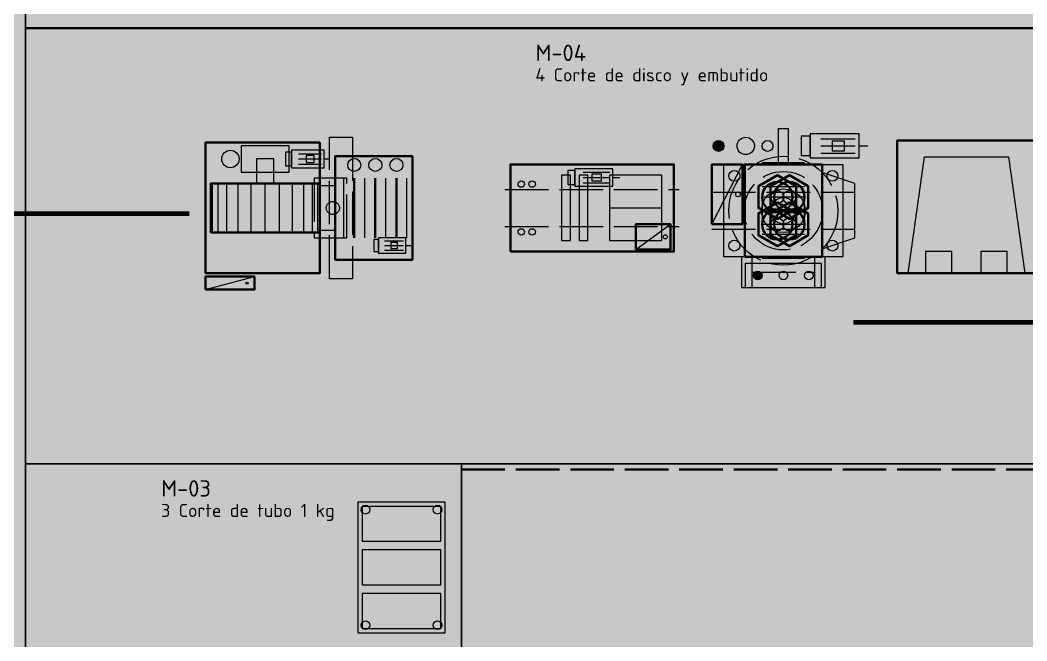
# Model space of a CAD drawing. Header units: millimetres. Extents: x 0 to 1189, y 0 to 841.
# Drawn here: x 256.5 to 348.9, y 613.8 to 670.8 of the extents above; entities that cross this region are included whole.
import ezdxf
from ezdxf.enums import TextEntityAlignment as Align

# ---------------------------------------------------------------- set-up
doc = ezdxf.new("R2010")
doc.units = ezdxf.units.MM
doc.linetypes.add('IRAM-E-TRAZOS', pattern=[5, 4, -1])
for name, color, linetype, lineweight, true_color in [('A-DEFENSA', 2, 'CONTINUOUS', 35, 0xe6b400), ('A-EQUIPO', 30, 'CONTINUOUS', 35, 0xe67800), ('A-PASILLO', 2, 'IRAM-E-TRAZOS', 35, 0xd7a500), ('A-SENDA', 2, 'CONTINUOUS', 25, 0xd7a500)]:
    doc.layers.add(name, color=color, linetype=linetype, lineweight=lineweight, true_color=true_color)
for name, color, linetype, lineweight in [('A-EQUIPO-FINO', 8, 'CONTINUOUS', 13), ('A-EQUIPO-OCULTO', 8, 'IRAM-E-TRAZOS', 13), ('A-EQUIPO-RELLENO', 9, 'CONTINUOUS', 13), ('A-RELLENO', 9, 'CONTINUOUS', 13), ('A-SECTOR', 1, 'CONTINUOUS', 25), ('A-SECTOR-TXT', 1, 'CONTINUOUS', 25), ('A-SEGURIDAD', 1, 'IRAM-E-TRAZOS', 18), ('F-MP', 5, 'CONTINUOUS', 70), ('F-SE', 30, 'CONTINUOUS', 70)]:
    doc.layers.add(name, color=color, linetype=linetype, lineweight=lineweight)
doc.styles.add('ISO3098', font='isocpeur.ttf')

msp = doc.modelspace()

# ---------------------------------------------------------------- hatches: boundary and pattern name
at = {"layer": 'A-EQUIPO-RELLENO', "true_color": 0xcdd0d4}
h = msp.add_hatch(color=7, dxfattribs=at)
h.dxf.hatch_style = 1
h.paths.add_polyline_path([(327, 657.5), (326.1, 657.5), (326.1, 660.8), (327, 660.8)])
h = msp.add_hatch(color=7, dxfattribs=at)
h.dxf.hatch_style = 1
h.paths.add_polyline_path([(329, 658.1), (333.5, 658.1), (333.5, 660.3), (329, 660.3)])
at = {"layer": 'A-EQUIPO-RELLENO', "true_color": 0xeeeeee}
h = msp.add_hatch(color=7, dxfattribs=at)
h.dxf.hatch_style = 1
h.paths.add_polyline_path([(273.5, 647.5), (284, 647.5), (284, 659.5), (273.5, 659.5)])
at = {"layer": 'A-EQUIPO-RELLENO', "true_color": 0xcdd0d4}
h = msp.add_hatch(color=7, dxfattribs=at)
h.dxf.hatch_style = 1
h.paths.add_polyline_path([(276.8, 656.8), (281.2, 656.8), (281.2, 659.2), (276.8, 659.2)])
at = {"layer": 'A-EQUIPO-RELLENO', "true_color": 0xffffff}
h = msp.add_hatch(color=7, dxfattribs=at)
h.dxf.hatch_style = 1
h.paths.add_polyline_path([(321.1, 659.2), (321.083, 659.329), (321.033, 659.45), (320.954, 659.554), (320.85, 659.633), (320.729, 659.683), (320.6, 659.7), (320.471, 659.683), (320.35, 659.633), (320.246, 659.554), (320.167, 659.45), (320.117, 659.329), (320.1, 659.2), (320.117, 659.071), (320.167, 658.95), (320.246, 658.846), (320.35, 658.767), (320.471, 658.717), (320.6, 658.7), (320.729, 658.717), (320.85, 658.767), (320.954, 658.846), (321.033, 658.95), (321.083, 659.071)])
at = {"layer": 'A-EQUIPO-RELLENO', "true_color": 0xe6e6e6}
h = msp.add_hatch(color=7, dxfattribs=at)
h.dxf.hatch_style = 1
h.paths.add_polyline_path([(337, 647.5), (349.7, 647.5), (349.7, 659.7), (337, 659.7)])
at = {"layer": 'A-EQUIPO-RELLENO', "true_color": 0xcdd0d4}
h = msp.add_hatch(color=7, dxfattribs=at)
h.dxf.hatch_style = 1
h.paths.add_polyline_path([(278.2, 655.75), (279.8, 655.75), (279.8, 658), (278.2, 658)])
h = msp.add_hatch(color=7, dxfattribs=at)
h.dxf.hatch_style = 1
h.paths.add_polyline_path([(281.4, 657.2), (284.4, 657.2), (284.4, 658.8), (281.4, 658.8)])
at = {"layer": 'A-EQUIPO-RELLENO', "true_color": 0xe2e7ee}
h = msp.add_hatch(color=7, dxfattribs=at)
h.dxf.hatch_style = 1
h.paths.add_polyline_path([(285.4, 648.75), (292.5, 648.75), (292.5, 658.25), (285.4, 658.25)])
h = msp.add_hatch(color=7, dxfattribs=at)
h.dxf.hatch_style = 1
h.paths.add_polyline_path([(301.5, 649.5), (316.5, 649.5), (316.5, 657.5), (301.5, 657.5)])
at = {"layer": 'A-EQUIPO-RELLENO', "true_color": 0xcdd0d4}
h = msp.add_hatch(color=7, dxfattribs=at)
h.dxf.hatch_style = 1
h.paths.add_polyline_path([(307.4, 655.5), (310.9, 655.5), (310.9, 657.1), (307.4, 657.1)])
h = msp.add_hatch(color=7, dxfattribs=at)
h.dxf.hatch_style = 1
h.paths.add_polyline_path([(320, 652), (322.8, 652), (322.8, 657.5), (320, 657.5)])
at = {"layer": 'A-EQUIPO-RELLENO', "true_color": 0xeeeeee}
h = msp.add_hatch(color=7, dxfattribs=at)
h.dxf.hatch_style = 1
h.paths.add_polyline_path([(321.05, 649.05), (332.05, 649.05), (332.05, 657.45), (321.05, 657.45)])
at = {"layer": 'A-EQUIPO-RELLENO', "true_color": 0xe2e7ee}
h = msp.add_hatch(color=7, dxfattribs=at)
h.dxf.hatch_style = 1
h.paths.add_polyline_path([(323, 649), (330.1, 649), (330.1, 657.5), (323, 657.5)])
at = {"layer": 'A-EQUIPO-RELLENO', "true_color": 0xcdd0d4}
h = msp.add_hatch(color=7, dxfattribs=at)
h.dxf.hatch_style = 1
h.paths.add_polyline_path([(306.2, 650.5), (307, 650.5), (307, 656.5), (306.2, 656.5)])
h = msp.add_hatch(color=7, dxfattribs=at)
h.dxf.hatch_style = 1
h.paths.add_polyline_path([(307.8, 650.5), (308.6, 650.5), (308.6, 656.5), (307.8, 656.5)])
h = msp.add_hatch(color=7, dxfattribs=at)
h.dxf.hatch_style = 1
h.paths.add_polyline_path([(327.732, 655.5), (326, 656.5), (324.268, 655.5), (324.268, 653.5), (326, 652.5), (327.732, 653.5)])
h = msp.add_hatch(color=7, dxfattribs=at)
h.dxf.hatch_style = 1
h.paths.add_polyline_path([(328.832, 655.5), (327.1, 656.5), (325.368, 655.5), (325.368, 653.5), (327.1, 652.5), (328.832, 653.5)])
at = {"layer": 'A-EQUIPO-RELLENO', "true_color": 0xe2e7ee}
h = msp.add_hatch(color=7, dxfattribs=at)
h.dxf.hatch_style = 1
h.paths.add_polyline_path([(274, 651.25), (284, 651.25), (284, 655.75), (274, 655.75)])
at = {"layer": 'A-EQUIPO-RELLENO', "true_color": 0xcdd0d4}
h = msp.add_hatch(color=7, dxfattribs=at)
h.dxf.hatch_style = 1
h.paths.add_polyline_path([(327.732, 653), (326, 654), (324.268, 653), (324.268, 651), (326, 650), (327.732, 651)])
h = msp.add_hatch(color=7, dxfattribs=at)
h.dxf.hatch_style = 1
h.paths.add_polyline_path([(328.832, 653), (327.1, 654), (325.368, 653), (325.368, 651), (327.1, 650), (328.832, 651)])
h = msp.add_hatch(color=7, dxfattribs=at)
h.dxf.hatch_style = 1
h.paths.add_polyline_path([(313, 649.7), (316.2, 649.7), (316.2, 652), (313, 652)])
h = msp.add_hatch(color=7, dxfattribs=at)
h.dxf.hatch_style = 1
h.paths.add_polyline_path([(289.4, 649.35), (291.9, 649.35), (291.9, 650.75), (289.4, 650.75)])
at = {"layer": 'A-EQUIPO-RELLENO', "true_color": 0xf0c83c}
h = msp.add_hatch(color=7, dxfattribs=at)
h.dxf.hatch_style = 1
h.paths.add_polyline_path([(322.7, 646.2), (323.7, 646.2), (323.7, 649), (322.7, 649)])
h = msp.add_hatch(color=7, dxfattribs=at)
h.dxf.hatch_style = 1
h.paths.add_polyline_path([(329.4, 646.2), (330.4, 646.2), (330.4, 649), (329.4, 649)])
at = {"layer": 'A-EQUIPO-RELLENO', "true_color": 0xcdd0d4}
h = msp.add_hatch(color=7, dxfattribs=at)
h.dxf.hatch_style = 1
h.paths.add_polyline_path([(323.05, 646.2), (330.05, 646.2), (330.05, 648.4), (323.05, 648.4)])
h = msp.add_hatch(color=7, dxfattribs=at)
h.dxf.hatch_style = 1
h.paths.add_polyline_path([(273.5, 646), (278, 646), (278, 647.2), (273.5, 647.2)])
at = {"layer": 'A-EQUIPO-RELLENO', "true_color": 0xdc2828}
h = msp.add_hatch(color=7, dxfattribs=at)
h.dxf.hatch_style = 1
h.paths.add_polyline_path([(324.613, 647.3), (324.599, 647.402), (324.56, 647.498), (324.497, 647.58), (324.415, 647.643), (324.319, 647.683), (324.217, 647.696), (324.114, 647.683), (324.019, 647.643), (323.937, 647.58), (323.874, 647.498), (323.834, 647.402), (323.821, 647.3), (323.834, 647.198), (323.874, 647.102), (323.937, 647.02), (324.019, 646.957), (324.114, 646.917), (324.217, 646.904), (324.319, 646.917), (324.415, 646.957), (324.497, 647.02), (324.56, 647.102), (324.599, 647.198)])
at = {"layer": 'A-EQUIPO-RELLENO', "true_color": 0xeeeeee}
h = msp.add_hatch(color=7, dxfattribs=at)
h.dxf.hatch_style = 1
h.paths.add_polyline_path([(287.5, 614.5), (295.5, 614.5), (295.5, 626.5), (287.5, 626.5)])
at = {"layer": 'A-EQUIPO-RELLENO', "true_color": 0xfaecc8}
h = msp.add_hatch(color=7, dxfattribs=at)
h.dxf.hatch_style = 1
h.paths.add_polyline_path([(287.9, 622.9), (295.1, 622.9), (295.1, 626.1), (287.9, 626.1)])
h = msp.add_hatch(color=7, dxfattribs=at)
h.dxf.hatch_style = 1
h.paths.add_polyline_path([(287.9, 618.9), (295.1, 618.9), (295.1, 622.1), (287.9, 622.1)])
h = msp.add_hatch(color=7, dxfattribs=at)
h.dxf.hatch_style = 1
h.paths.add_polyline_path([(287.9, 614.9), (295.1, 614.9), (295.1, 618.1), (287.9, 618.1)])
at = {"layer": 'A-RELLENO', "true_color": 0xe2e2e2}
h = msp.add_hatch(color=7, dxfattribs=at)
h.dxf.hatch_style = 1
h.paths.add_polyline_path([(207, 420), (257, 420), (257, 690), (207, 690)])
at = {"layer": 'A-RELLENO', "true_color": 0xfff4b4}
h = msp.add_hatch(color=7, dxfattribs=at)
h.dxf.hatch_style = 1
h.paths.add_polyline_path([(257, 670), (777, 670), (777, 690), (257, 690)])
at = {"layer": 'A-RELLENO', "true_color": 0xfde4c8}
h = msp.add_hatch(color=7, dxfattribs=at)
h.dxf.hatch_style = 1
h.paths.add_polyline_path([(257, 630), (371, 630), (371, 670), (257, 670)])
h = msp.add_hatch(color=7, dxfattribs=at)
h.dxf.hatch_style = 1
h.paths.add_polyline_path([(257, 494), (297, 494), (297, 630), (257, 630)])
at = {"layer": 'A-RELLENO', "true_color": 0xf6f6f6}
h = msp.add_hatch(color=7, dxfattribs=at)
h.dxf.hatch_style = 1
h.paths.add_polyline_path([(297, 610), (470, 610), (470, 630), (297, 630)])
at = {"layer": 'F-MP', "true_color": 0x0046c8}
h = msp.add_hatch(color=7, dxfattribs=at)
h.dxf.hatch_style = 1
h.paths.add_polyline_path([(268.6, 653), (265.4, 653.8), (265.4, 652.2)])
h = msp.add_hatch(color=7, dxfattribs=at)
h.dxf.hatch_style = 1
h.paths.add_polyline_path([(272, 653), (268.8, 653.8), (268.8, 652.2)])

# ---------------------------------------------------------------- linework, layer by layer
at = {"layer": 'A-DEFENSA'}
msp.add_line((257, 670), (471, 670), dxfattribs=at)
at = {"layer": 'A-EQUIPO'}
for p, q in [((287.167, 650.75), (287.167, 656.25)), ((289.1, 650.75), (289.1, 656.25)), ((291.033, 650.75), (291.033, 656.25))]:
    msp.add_line(p, q, dxfattribs=at)
for points in [[(273.5, 647.5), (284, 647.5), (284, 659.5), (273.5, 659.5)], [(337, 647.5), (349.7, 647.5), (349.7, 659.7), (337, 659.7)], [(285.4, 648.75), (292.5, 648.75), (292.5, 658.25), (285.4, 658.25)], [(301.5, 649.5), (316.5, 649.5), (316.5, 657.5), (301.5, 657.5)], [(320, 652), (322.8, 652), (322.8, 657.5), (320, 657.5)], [(323, 649), (330.1, 649), (330.1, 657.5), (323, 657.5)], [(327.732, 655.5), (326, 656.5), (324.268, 655.5), (324.268, 653.5), (326, 652.5), (327.732, 653.5)], [(328.832, 655.5), (327.1, 656.5), (325.368, 655.5), (325.368, 653.5), (327.1, 652.5), (328.832, 653.5)], [(274, 651.25), (284, 651.25), (284, 655.75), (274, 655.75)], [(327.732, 653), (326, 654), (324.268, 653), (324.268, 651), (326, 650), (327.732, 651)], [(328.832, 653), (327.1, 654), (325.368, 653), (325.368, 651), (327.1, 650), (328.832, 651)], [(313, 649.7), (316.2, 649.7), (316.2, 652), (313, 652)], [(273.5, 646), (278, 646), (278, 647.2), (273.5, 647.2)]]:
    msp.add_lwpolyline(points, close=True, dxfattribs=at)
for centre in [(326, 654.5), (327.1, 654.5), (326, 652), (327.1, 652)]:
    msp.add_circle(centre, 1.4, dxfattribs=at)
at = {"layer": 'A-EQUIPO-FINO'}
for p, q in [((329.99, 659.86), (333.14, 659.86)), ((320.21, 659.2), (320.1, 659.2)), ((320.324, 659.476), (320.246, 659.554)), ((320.324, 658.924), (320.246, 658.846)), ((320.6, 659.59), (320.6, 659.7)), ((320.6, 659.2), (320.95, 659.45)), ((320.876, 659.476), (320.954, 659.554)), ((320.876, 658.924), (320.954, 658.846)), ((320.99, 659.2), (321.1, 659.2)), ((329.99, 659.2), (333.14, 659.2)), ((333.5, 659.2), (334.31, 659.2)), ((282.06, 658.48), (284.16, 658.48)), ((282.06, 658), (284.16, 658)), ((284.4, 658), (284.94, 658)), ((329.99, 658.54), (333.14, 658.54)), ((282.06, 657.52), (284.16, 657.52)), ((320, 652), (322.8, 657.5)), ((328.5, 657.65), (324.6, 657.65)), ((286.2, 650.75), (286.2, 656.25)), ((288.133, 650.75), (288.133, 656.25)), ((290.067, 650.75), (290.067, 656.25)), ((292, 650.75), (292, 656.25)), ((308.17, 656.78), (310.62, 656.78)), ((308.17, 656.3), (310.62, 656.3)), ((310.9, 656.3), (311.53, 656.3)), ((274.17, 651.25), (274.17, 655.75)), ((274.67, 651.25), (274.67, 655.75)), ((275.464, 651.25), (275.464, 655.75)), ((276.5, 651.25), (276.5, 655.75)), ((277.706, 651.25), (277.706, 655.75)), ((279, 651.25), (279, 655.75)), ((280.294, 651.25), (280.294, 655.75)), ((281.5, 651.25), (281.5, 655.75)), ((282.536, 651.25), (282.536, 655.75)), ((283.33, 651.25), (283.33, 655.75)), ((283.83, 651.25), (283.83, 655.75)), ((284, 655.55), (285.4, 655.55)), ((308.17, 655.82), (310.62, 655.82)), ((328.5, 655.45), (324.6, 655.45)), ((310.6, 653.5), (315.4, 653.5)), ((328.5, 653.25), (324.6, 653.25)), ((284, 651.45), (285.4, 651.45)), ((313, 649.7), (316.2, 652)), ((328.5, 651.05), (324.6, 651.05)), ((289.95, 650.47), (291.7, 650.47)), ((289.95, 650.05), (291.7, 650.05)), ((289.95, 649.63), (291.7, 649.63)), ((291.9, 650.05), (292.35, 650.05)), ((328.5, 648.85), (324.6, 648.85)), ((273.5, 646), (278, 647.2))]:
    msp.add_line(p, q, dxfattribs=at)
for points in [[(327, 657.5), (326.1, 657.5), (326.1, 660.8), (327, 660.8)], [(328.19, 658.32), (329, 658.32), (329, 660.08), (328.19, 660.08)], [(329, 658.1), (333.5, 658.1), (333.5, 660.3), (329, 660.3)], [(276.8, 656.8), (281.2, 656.8), (281.2, 659.2), (276.8, 659.2)], [(331.025, 658.76), (332.15, 658.76), (332.15, 659.64), (331.025, 659.64)], [(278.2, 655.75), (279.8, 655.75), (279.8, 658), (278.2, 658)], [(280.86, 657.36), (281.4, 657.36), (281.4, 658.64), (280.86, 658.64)], [(281.4, 657.2), (284.4, 657.2), (284.4, 658.8), (281.4, 658.8)], [(282.75, 657.68), (283.5, 657.68), (283.5, 658.32), (282.75, 658.32)], [(307.4, 655.5), (310.9, 655.5), (310.9, 657.1), (307.4, 657.1)], [(321.05, 649.05), (332.05, 649.05), (332.05, 657.45), (321.05, 657.45)], [(306.2, 650.5), (307, 650.5), (307, 656.5), (306.2, 656.5)], [(306.77, 655.66), (307.4, 655.66), (307.4, 656.94), (306.77, 656.94)], [(307.8, 650.5), (308.6, 650.5), (308.6, 656.5), (307.8, 656.5)], [(308.975, 655.98), (309.85, 655.98), (309.85, 656.62), (308.975, 656.62)], [(310.6, 650.5), (315.4, 650.5), (315.4, 656.5), (310.6, 656.5)], [(288.95, 649.49), (289.4, 649.49), (289.4, 650.61), (288.95, 650.61)], [(289.4, 649.35), (291.9, 649.35), (291.9, 650.75), (289.4, 650.75)], [(290.525, 649.77), (291.15, 649.77), (291.15, 650.33), (290.525, 650.33)], [(322.7, 646.2), (323.7, 646.2), (323.7, 649), (322.7, 649)], [(329.4, 646.2), (330.4, 646.2), (330.4, 649), (329.4, 649)], [(323.05, 646.2), (330.05, 646.2), (330.05, 648.4), (323.05, 648.4)], [(287.5, 614.5), (295.5, 614.5), (295.5, 626.5), (287.5, 626.5)], [(287.9, 622.9), (295.1, 622.9), (295.1, 626.1), (287.9, 626.1)], [(287.9, 618.9), (295.1, 618.9), (295.1, 622.1), (287.9, 622.1)], [(287.9, 614.9), (295.1, 614.9), (295.1, 618.1), (287.9, 618.1)]]:
    msp.add_lwpolyline(points, close=True, dxfattribs=at)
for points in [[(338, 647.5), (339.5, 658.2), (347.2, 658.2), (348.7, 647.5)], [(330.1, 649.75), (333.1, 650.75), (333.1, 655.75), (330.1, 656.75)]]:
    msp.add_lwpolyline(points, dxfattribs=at)
for centre, radius in [((323.1, 659.2), 0.8), ((320.6, 659.2), 0.5), ((325.1, 659.2), 0.5), ((275.8, 658), 0.8), ((287.167, 657.45), 0.6), ((289.1, 657.45), 0.6), ((291.033, 657.45), 0.6), ((322.05, 656.45), 0.5), ((331.05, 656.45), 0.5), ((302.5, 655.7), 0.3), ((303.5, 655.7), 0.3), ((326.55, 653.25), 2), ((322.38, 654.75), 0.224), ((326.55, 653.25), 1.2), ((326, 654.5), 0.6), ((327.1, 654.5), 0.6), ((326, 652), 0.6), ((327.1, 652), 0.6), ((302.5, 651.3), 0.3), ((303.5, 651.3), 0.3), ((315.72, 650.85), 0.184), ((322.05, 650.05), 0.5), ((331.05, 650.05), 0.5), ((324.217, 647.3), 0.396), ((326.55, 647.3), 0.396), ((328.883, 647.3), 0.396), ((277.325, 646.6), 0.096), ((288.2, 625.8), 0.4), ((294.8, 625.8), 0.4), ((288.2, 615.2), 0.4), ((294.8, 615.2), 0.4)]:
    msp.add_circle(centre, radius, dxfattribs=at)
at = {"layer": 'A-EQUIPO-OCULTO'}
for p, q in [((301, 655.2), (317, 655.2)), ((320, 654.95), (333.1, 654.95)), ((301, 651.8), (317, 651.8)), ((320, 651.55), (333.1, 651.55))]:
    msp.add_line(p, q, dxfattribs=at)
for points in [[(283.5, 650.75), (286.5, 650.75), (286.5, 656.25), (283.5, 656.25)], [(328.5, 654.5), (324.6, 654.5), (324.6, 652), (328.5, 652)], [(339.61, 647.5), (342.01, 647.5), (342.01, 649.5), (339.61, 649.5)], [(344.69, 647.5), (347.09, 647.5), (347.09, 649.5), (344.69, 649.5)]]:
    msp.add_lwpolyline(points, close=True, dxfattribs=at)
for centre, radius in [((326.55, 653.25), 5), ((326.55, 653.25), 3.6), ((285.2, 653.5), 0.6)]:
    msp.add_circle(centre, radius, dxfattribs=at)
at = {"layer": 'A-PASILLO'}
msp.add_line((297, 629.5), (470, 629.5), dxfattribs=at)
at = {"layer": 'A-SECTOR'}
for points in [[(257, 630), (371, 630), (371, 670), (257, 670)], [(257, 494), (297, 494), (297, 630), (257, 630)]]:
    msp.add_lwpolyline(points, close=True, dxfattribs=at)
at = {"layer": 'A-SEGURIDAD'}
msp.add_line((323.7, 647.6), (329.4, 647.6), dxfattribs=at)
msp.add_lwpolyline([(287, 647), (284.9, 647), (284.9, 660), (287, 660)], close=True, dxfattribs=at)
at = {"layer": 'A-SENDA'}
msp.add_lwpolyline([(257, 670), (777, 670), (777, 690), (257, 690)], close=True, dxfattribs=at)
at = {"layer": 'F-MP'}
msp.add_lwpolyline([(232, 653), (272, 653)], dxfattribs=at)
at = {"layer": 'F-SE'}
msp.add_lwpolyline([(333, 643), (431, 643)], dxfattribs=at)

# ---------------------------------------------------------------- texts
at = {"layer": 'A-SECTOR-TXT', "style": 'ISO3098'}
for s, height, p in [('M-04', 1.5, (303.794, 668.5)), ('4 Corte de disco y embutido', 1.2, (303.794, 666.325)), ('M-03', 1.5, (269.44, 628.5)), ('3 Corte de tubo 1 kg', 1.2, (269.44, 626.325))]:
    msp.add_text(s, height=height, dxfattribs=at).set_placement(p, align=Align.TOP_LEFT)

doc.saveas('drawing.dxf')
